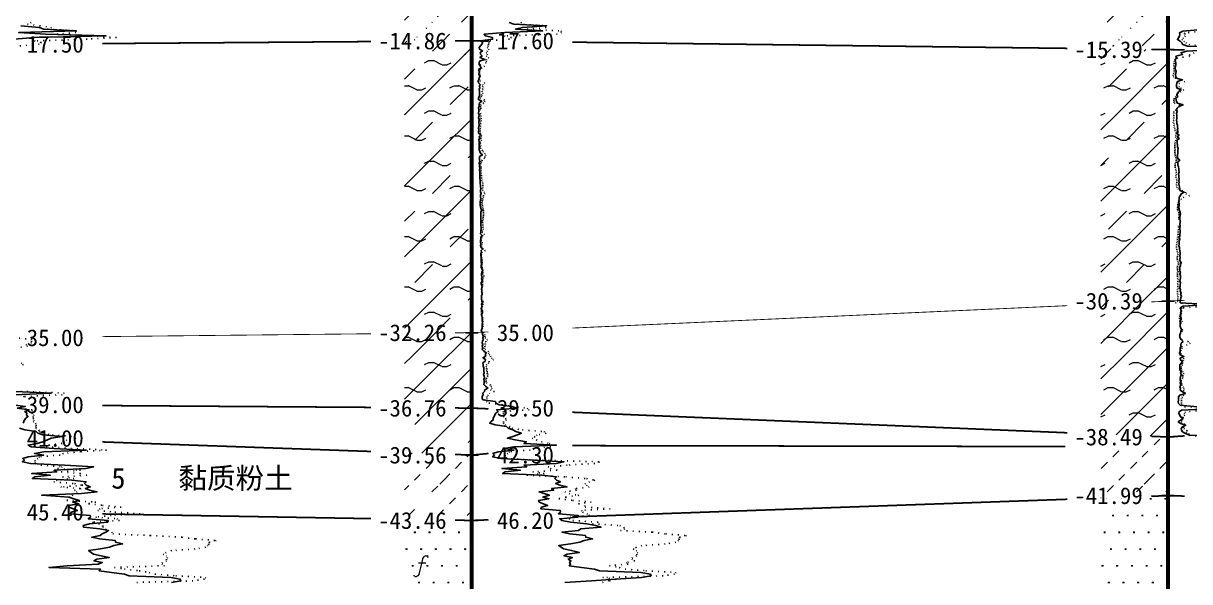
# Model space of a CAD drawing. Extents: x -37 to 3540, y -1485 to 297.
# Drawn here: x 1451.9 to 1591, y -1069.9 to -1003.3 of the extents above; entities that cross this region are included whole.
import ezdxf
from ezdxf.enums import TextEntityAlignment as Align

# ---------------------------------------------------------------- set-up
doc = ezdxf.new("R2010")
doc.units = 0
doc.linetypes.add('DOT', pattern=[6.35, 0, -6.35])
for name, color, linetype in [('CURVE', 200, 'CONTINUOUS'), ('HOLE', 41, 'CONTINUOUS'), ('STRATUM', 241, 'CONTINUOUS')]:
    doc.layers.add(name, color=color, linetype=linetype)
doc.layers.add('HATCH', color=7, linetype='CONTINUOUS', lineweight=13)
doc.styles.add('ST', font='')
doc.styles.get('ST').set_extended_font_data('SimSun')
pattern_1 = [(45, (1459.3464, -1188), (-7e-07, 6.99998), [1.97196, -7.92754]), (45, (1462.1593, -1185.171), (-7e-07, 6.99998), [1.99367, -7.90583]), (45, (1464.414, -1182.918), (-7e-07, 6.99998), [1.8136, -8.08588]), (26.565, (1459.3464, -1184.5), (7, 7), [0.0965, -15.55598]), (36.8699, (1460.0464, -1183.8), (7, 7), [0.19775, -34.80225]), (315, (1462.8464, -1181.024), (6.99998, 1e-06), [0.03305, -9.86644]), (26.565, (1462.8464, -1188), (7, 7), [0.14475, -15.50773]), (26.565, (1463.5464, -1187.3), (7, 7), [0.10528, -15.5472]), (90, (1463.8964, -1186.95), (-7, -5e-07), [0.02877, -6.97123]), (26.565, (1464.2464, -1186.6), (7, 7), [0.091, -31.21394]), (36.8699, (1464.9464, -1185.9), (7, 7), [0.1107, -34.8893]), (45, (1465.6464, -1185.2), (-2e-07, 6.99998), [0.10911, -9.79038]), (315, (1466.2605, -1184.452), (6.99998, 1e-06), [0.03305, -9.86644]), (36.8699, (1460.7464, -1183.1), (7, 7), [0.10224, -34.89776]), (53.1301, (1461.4464, -1182.4), (14, 21), [0.13438, -34.86562]), (53.1301, (1462.1464, -1181.7), (14, 21), [0.12625, -34.87375])]
pattern_2 = [(45, (1459.3464, -1188), (-4.24264, 4.24264), [10, 0]), (45, (1460.4074, -1191.182), (-2.12132, 6.36396), [3, -3]), (26.565, (1460.4205, -1188.2536), (5.999823, 5.999812), [0.567, -12.849]), (0, (1459.8535, -1188.2536), (0, 6), [0.567, -5.433]), (26.565, (1457.765, -1188), (5.999823, 5.999812), [0.567, -12.849]), (0, (1458.272, -1187.7464), (0, 6), [0.567, -5.433]), (153.435, (1459.8535, -1188.2536), (-5.999818, -5e-06), [1.134, -12.2826]), (26.565, (1463.4205, -1185.2536), (5.999823, 5.999812), [0.567, -12.849]), (0, (1462.8535, -1185.2536), (0, 6), [0.567, -5.433]), (26.565, (1460.765, -1185), (5.999823, 5.999812), [0.567, -12.849]), (0, (1461.272, -1184.7464), (0, 6), [0.567, -5.433]), (153.435, (1462.8535, -1185.2536), (-5.999818, -5e-06), [1.134, -12.2826])]
pattern_3 = [(45, (1459.3464, -1188), (-2.12132, 2.12132), [10, 0]), (26.565, (1460.4205, -1188.2536), (5.999823, 5.999812), [0.567, -12.849]), (0, (1459.8535, -1188.2536), (0, 6), [0.567, -5.433]), (26.565, (1457.765, -1188), (5.999823, 5.999812), [0.567, -12.849]), (0, (1458.272, -1187.7464), (0, 6), [0.567, -5.433]), (153.435, (1459.8535, -1188.2536), (-5.999818, -5e-06), [1.134, -12.2826]), (26.565, (1463.4205, -1185.2536), (5.999823, 5.999812), [0.567, -12.849]), (0, (1462.8535, -1185.2536), (0, 6), [0.567, -5.433]), (26.565, (1460.765, -1185), (5.999823, 5.999812), [0.567, -12.849]), (0, (1461.272, -1184.7464), (0, 6), [0.567, -5.433]), (153.435, (1462.8535, -1185.2536), (-5.999818, -5e-06), [1.134, -12.2826])]
pattern_4 = [(45, (1459.3464, -1188), (-6e-07, 6.99998), [0.9473, -8.9522]), (45, (1460.7464, -1186.6), (-6e-07, 6.99998), [0.9869, -8.9126]), (45, (1462.1464, -1185.2), (-6e-07, 6.99998), [1.06018, -8.83931]), (45, (1463.5464, -1183.8), (-6e-07, 6.99998), [0.94918, -8.95032]), (45, (1464.9464, -1182.4), (-6e-07, 6.99998), [1.0365, -8.863]), (45, (1462.8464, -1188), (-6e-07, 6.99998), [1.01335, -8.88615]), (45, (1464.2464, -1186.6), (-6e-07, 6.99998), [1.07896, -12.12037]), (45, (1465.6464, -1185.2), (-6e-07, 6.99998), [0.99882, -8.90067]), (45, (1460.0464, -1183.8), (-4e-07, 6.99998), [1.05533, -8.84416]), (45, (1461.4464, -1182.4), (-4e-07, 6.99998), [1.0365, -8.863])]
pattern_5 = [(82.875, (1458.5118, -1189.206), (0.000369, 10.0001764), [0.0893, -80.5337]), (143.13, (1458.6128, -1189.2818), (-29.999964, 20.000054), [0.12627, -49.87373]), (172.875, (1458.79, -1189.304), (-70.000246, 9.99966), [0.17857, -80.44443]), (206.565, (1458.9685, -1189.2147), (-9.9997, -9.99969), [0.19954, -22.16046]), (243.435, (1459.0577, -1189.0363), (9e-06, -9.9997), [0.19954, -22.16146]), (255.964, (1459.147, -1188.679), (-0.0002, -9.9995), [0.36813, -40.86287]), (255.964, (1459.457, -1187.439), (-0.0002, -9.9995), [1.2784, -39.9526]), (255.964, (1459.5255, -1187.165), (-0.0002, -9.9995), [0.28235, -40.94865]), (216.87, (1459.7158, -1186.9108), (-9.999982, -10.000018), [0.12627, -49.87373]), (243.435, (1459.6147, -1186.9865), (9e-06, -9.9997), [0.19954, -22.16146]), (206.565, (1459.894, -1186.8215), (-9.9997, -9.99969), [0.19954, -22.16046]), (172.875, (1460.0714, -1186.8437), (-70.000246, 9.99966), [0.17857, -80.44443]), (143.13, (1460.1724, -1186.9194), (-29.999964, 20.000054), [0.12627, -49.87373]), (82.875, (1460.1614, -1187.008), (0.000369, 10.0001764), [0.0893, -80.5337]), (0, (1459.017, -1187.66), (0, 10), [0.89286, -9.10714]), (0, (1459.3714, -1188), (1, 2), [0, -1.75]), (0, (1459.3464, -1187.975), (1, 2), [0, -1.75]), (0, (1459.3464, -1188), (1, 2), [0, -1.75]), (0, (1459.3214, -1188), (1, 2), [0, -1.75]), (0, (1459.3464, -1188.025), (1, 2), [0, -1.75])]

msp = doc.modelspace()

# ---------------------------------------------------------------- hatches: boundary and pattern name
at = {"layer": 'HATCH'}
h = msp.add_hatch(dxfattribs=at)
h.set_pattern_fill('SZFT', color=52, style=0)
h.set_pattern_definition(pattern_1)
h.paths.add_polyline_path([(1505.39, -997.8), (1497.39, -997.85), (1497.39, -1005.45), (1505.39, -1005.4)])
h.paths.add_polyline_path([(1493.32, -1006.88), (1502.88, -1006.88), (1502.88, -1003.95), (1493.32, -1003.95)], flags=9)
h.paths.add_polyline_path([(1493.32, -999.28), (1502.88, -999.28), (1502.88, -996.35), (1493.32, -996.35)], flags=9)
h = msp.add_hatch(dxfattribs=at)
h.set_pattern_fill('SZFT', color=52, style=0)
h.set_pattern_definition(pattern_1)
h.paths.add_polyline_path([(1588.41, -1000.24), (1580.41, -1000), (1580.41, -1006.34), (1588.41, -1006.44)])
h.paths.add_polyline_path([(1576.34, -1007.93), (1585.9, -1007.93), (1585.9, -1005), (1576.34, -1005)], flags=9)
h.paths.add_polyline_path([(1576.34, -1001.73), (1585.9, -1001.73), (1585.9, -998.8), (1576.34, -998.8)], flags=9)
h = msp.add_hatch(dxfattribs=at)
h.set_pattern_fill('YNFNT', color=251, style=0)
h.set_pattern_definition(pattern_2)
h.paths.add_polyline_path([(1505.39, -1005.4), (1497.39, -1005.45), (1497.39, -1040.28), (1505.39, -1040.2)])
h.paths.add_polyline_path([(1493.32, -1041.68), (1502.88, -1041.68), (1502.88, -1038.75), (1493.32, -1038.75)], flags=9)
h.paths.add_polyline_path([(1493.32, -1006.88), (1502.88, -1006.88), (1502.88, -1003.95), (1493.32, -1003.95)], flags=9)
h = msp.add_hatch(dxfattribs=at)
h.set_pattern_fill('YNFNT', color=251, style=0)
h.set_pattern_definition(pattern_2)
h.paths.add_polyline_path([(1588.41, -1006.44), (1580.41, -1006.34), (1580.41, -1036.8), (1588.41, -1036.44)])
h.paths.add_polyline_path([(1576.34, -1037.93), (1585.9, -1037.93), (1585.9, -1035), (1576.34, -1035)], flags=9)
h.paths.add_polyline_path([(1576.34, -1007.93), (1585.9, -1007.93), (1585.9, -1005), (1576.34, -1005)], flags=9)
h = msp.add_hatch(dxfattribs=at)
h.set_pattern_fill('YNNT', color=251, style=0)
h.set_pattern_definition(pattern_3)
h.paths.add_polyline_path([(1588.41, -1036.44), (1580.41, -1036.8), (1580.41, -1052.31), (1588.41, -1052.64)])
h.paths.add_polyline_path([(1576.34, -1054.13), (1585.9, -1054.13), (1585.9, -1051.2), (1576.34, -1051.2)], flags=9)
h.paths.add_polyline_path([(1576.34, -1037.93), (1585.9, -1037.93), (1585.9, -1035), (1576.34, -1035)], flags=9)
h = msp.add_hatch(dxfattribs=at)
h.set_pattern_fill('YNNT', color=251, style=0)
h.set_pattern_definition(pattern_3)
h.paths.add_polyline_path([(1505.39, -1040.2), (1497.39, -1040.28), (1497.39, -1049.14), (1505.39, -1049.2)])
h.paths.add_polyline_path([(1493.32, -1050.68), (1502.88, -1050.68), (1502.88, -1047.75), (1493.32, -1047.75)], flags=9)
h.paths.add_polyline_path([(1493.32, -1041.68), (1502.88, -1041.68), (1502.88, -1038.75), (1493.32, -1038.75)], flags=9)
h = msp.add_hatch(dxfattribs=at)
h.set_pattern_fill('FZNT', color=32, style=0)
h.set_pattern_definition([(45, (1459.3464, -1188), (-4.24264, 4.24264), [10, 0]), (45, (1460.4074, -1191.182), (-2.12132, 6.36396), [3, -3])])
h.paths.add_polyline_path([(1505.39, -1049.2), (1497.39, -1049.14), (1497.39, -1054.51), (1505.39, -1054.8)])
h.paths.add_polyline_path([(1493.32, -1056.28), (1502.88, -1056.28), (1502.88, -1053.35), (1493.32, -1053.35)], flags=9)
h.paths.add_polyline_path([(1493.32, -1050.68), (1502.88, -1050.68), (1502.88, -1047.75), (1493.32, -1047.75)], flags=9)
h = msp.add_hatch(dxfattribs=at)
h.set_pattern_fill('NZFT', color=52, style=0)
h.set_pattern_definition(pattern_4)
h.paths.add_polyline_path([(1588.41, -1052.64), (1580.41, -1052.31), (1580.41, -1059.92), (1588.41, -1059.64)])
h.paths.add_polyline_path([(1576.34, -1061.13), (1585.9, -1061.13), (1585.9, -1058.2), (1576.34, -1058.2)], flags=9)
h.paths.add_polyline_path([(1576.34, -1054.13), (1585.9, -1054.13), (1585.9, -1051.2), (1576.34, -1051.2)], flags=9)
h = msp.add_hatch(dxfattribs=at)
h.set_pattern_fill('NZFT', color=52, style=0)
h.set_pattern_definition(pattern_4)
h.paths.add_polyline_path([(1505.39, -1054.8), (1497.39, -1054.51), (1497.39, -1062.45), (1505.39, -1062.6)])
h.paths.add_polyline_path([(1493.32, -1064.08), (1502.88, -1064.08), (1502.88, -1061.15), (1493.32, -1061.15)], flags=9)
h.paths.add_polyline_path([(1493.32, -1056.28), (1502.88, -1056.28), (1502.88, -1053.35), (1493.32, -1053.35)], flags=9)
h = msp.add_hatch(dxfattribs=at)
h.set_pattern_fill('FS', color=142, style=0)
h.set_pattern_definition(pattern_5)
h.paths.add_polyline_path([(1588.41, -1059.64), (1580.41, -1059.92), (1580.41, -1073.73), (1588.41, -1073.04)])
h.paths.add_polyline_path([(1576.34, -1074.53), (1585.9, -1074.53), (1585.9, -1071.6), (1576.34, -1071.6)], flags=9)
h.paths.add_polyline_path([(1576.34, -1061.13), (1585.9, -1061.13), (1585.9, -1058.2), (1576.34, -1058.2)], flags=9)
h = msp.add_hatch(dxfattribs=at)
h.set_pattern_fill('FS', color=142, style=0)
h.set_pattern_definition(pattern_5)
h.paths.add_polyline_path([(1505.39, -1062.6), (1497.39, -1062.45), (1497.39, -1080.31), (1505.39, -1080.2)])
h.paths.add_polyline_path([(1493.32, -1081.68), (1502.88, -1081.68), (1502.88, -1078.75), (1493.32, -1078.75)], flags=9)
h.paths.add_polyline_path([(1493.32, -1064.08), (1502.88, -1064.08), (1502.88, -1061.15), (1493.32, -1061.15)], flags=9)

# ---------------------------------------------------------------- linework, layer by layer
at = {"layer": 'CURVE', "color": 30, "linetype": 'Continuous'}
for points in [[(1451.62, -1003.6), (1453.8, -1003.8), (1454.35, -1004), (1458.25, -1004.2), (1451.38, -1004.4), (1454.56, -1004.6), (1461.79, -1004.8), (1453.27, -1005), (1450.81, -1005.2)], [(1509.86, -1003.2), (1510.41, -1003.4), (1514.31, -1003.6), (1511.44, -1003.8), (1510.62, -1004), (1513.85, -1004.2), (1509.33, -1004.4), (1506.87, -1004.6), (1507.03, -1004.8), (1507.86, -1005), (1507.88, -1005.2), (1506.45, -1005.4), (1506.71, -1005.6), (1506.58, -1005.8), (1506.44, -1006), (1506.26, -1006.2), (1506.33, -1006.4), (1506.68, -1006.6), (1506.4, -1006.8), (1506.45, -1007), (1506.62, -1007.2), (1506.36, -1007.4), (1506.96, -1007.6), (1506.33, -1007.8), (1506.29, -1008), (1506.26, -1008.2), (1506.43, -1008.4), (1506.48, -1008.6), (1506.21, -1008.8), (1506.29, -1009), (1506.29, -1009.2), (1506.22, -1009.4), (1506.4, -1009.6), (1506.26, -1009.8), (1506.22, -1010), (1506.17, -1010.2), (1506.19, -1010.4), (1506.38, -1010.6), (1506.3, -1010.8), (1506.36, -1011), (1506.26, -1011.2), (1506.3, -1011.4), (1506.33, -1011.6), (1506.3, -1011.8), (1506.33, -1012), (1506.21, -1012.2), (1506.19, -1012.4), (1506.58, -1012.6), (1506.31, -1012.8), (1506.26, -1013), (1506.29, -1013.2), (1506.2, -1013.4), (1506.24, -1013.6), (1506.22, -1013.8), (1506.21, -1014), (1506.28, -1014.2), (1506.22, -1014.4), (1506.2, -1014.6), (1506.33, -1014.8), (1506.22, -1015), (1506.24, -1015.2), (1506.26, -1015.4), (1506.22, -1015.6), (1506.2, -1015.8), (1506.25, -1016), (1506.2, -1016.2), (1506.19, -1016.4), (1506.46, -1016.6), (1506.26, -1016.8), (1506.36, -1017), (1506.23, -1017.2), (1506.26, -1017.4), (1506.27, -1017.6), (1506.26, -1017.8), (1506.26, -1018), (1506.29, -1018.2), (1506.27, -1018.4), (1506.36, -1018.6), (1506.44, -1018.8), (1506.66, -1019), (1506.33, -1019.2), (1506.3, -1019.4), (1506.33, -1019.6), (1506.35, -1019.8), (1506.26, -1020), (1506.31, -1020.2), (1506.32, -1020.4), (1506.36, -1020.6), (1506.31, -1020.8), (1506.35, -1021), (1506.35, -1021.2), (1506.36, -1021.4), (1506.36, -1021.6), (1506.36, -1021.8), (1506.39, -1022), (1506.41, -1022.2), (1506.39, -1022.4), (1506.42, -1022.6), (1506.43, -1022.8), (1506.49, -1023), (1506.43, -1023.2), (1506.42, -1023.4), (1506.53, -1023.6), (1506.45, -1023.8), (1506.44, -1024), (1506.49, -1024.2), (1506.42, -1024.4), (1506.39, -1024.6), (1506.41, -1024.8), (1506.38, -1025), (1506.45, -1025.2), (1506.48, -1025.4), (1506.61, -1025.6), (1506.48, -1025.8), (1506.49, -1026), (1506.49, -1026.2), (1506.48, -1026.4), (1506.49, -1026.6), (1506.49, -1026.8), (1506.49, -1027), (1506.47, -1027.2), (1506.48, -1027.4), (1506.5, -1027.6), (1506.53, -1027.8), (1506.49, -1028), (1506.48, -1028.2), (1506.45, -1028.4), (1506.63, -1028.6), (1506.49, -1028.8), (1506.48, -1029), (1506.44, -1029.2), (1506.43, -1029.4), (1506.48, -1029.6), (1506.42, -1029.8), (1506.47, -1030), (1506.71, -1030.2), (1506.53, -1030.4), (1506.55, -1030.6), (1506.49, -1030.8), (1506.49, -1031), (1506.52, -1031.2), (1506.52, -1031.4), (1506.52, -1031.6), (1506.5, -1031.8), (1506.57, -1032), (1506.51, -1032.2), (1506.52, -1032.4), (1506.61, -1032.6), (1506.71, -1032.8), (1506.61, -1033), (1506.56, -1033.2), (1506.57, -1033.4), (1506.62, -1033.6), (1506.57, -1033.8), (1506.66, -1034), (1506.53, -1034.2), (1506.51, -1034.4), (1506.62, -1034.6), (1506.58, -1034.8), (1506.57, -1035), (1506.61, -1035.2), (1506.59, -1035.4), (1506.62, -1035.6), (1506.56, -1035.8), (1506.54, -1036), (1506.54, -1036.2), (1506.59, -1036.4), (1506.68, -1036.6), (1506.57, -1036.8), (1506.58, -1037), (1506.58, -1037.2), (1506.52, -1037.4), (1506.67, -1037.6), (1506.66, -1037.8), (1506.59, -1038), (1506.61, -1038.2), (1506.64, -1038.4), (1506.63, -1038.6), (1506.65, -1038.8), (1506.66, -1039), (1506.65, -1039.2), (1506.63, -1039.4), (1506.65, -1039.6), (1506.58, -1039.8), (1506.52, -1040), (1506.65, -1040.2), (1506.67, -1040.4), (1506.8, -1040.6), (1506.73, -1040.8), (1506.77, -1041), (1506.68, -1041.2), (1506.63, -1041.4), (1506.7, -1041.6), (1506.64, -1041.8), (1506.7, -1042), (1506.62, -1042.2), (1506.84, -1042.4), (1507.12, -1042.6), (1507.01, -1042.8), (1507.06, -1043), (1506.72, -1043.2), (1507.02, -1043.4), (1506.98, -1043.6), (1506.72, -1043.8), (1506.76, -1044), (1506.77, -1044.2), (1506.85, -1044.4), (1506.84, -1044.6), (1506.85, -1044.8), (1506.89, -1045), (1506.81, -1045.2), (1506.87, -1045.4), (1506.92, -1045.6), (1506.85, -1045.8), (1506.86, -1046), (1506.89, -1046.2), (1506.82, -1046.4), (1507.05, -1046.6), (1507.32, -1046.8), (1506.96, -1047), (1506.9, -1047.2), (1506.71, -1047.4), (1506.77, -1047.6), (1506.65, -1047.8), (1506.64, -1048), (1506.73, -1048.2), (1508.22, -1048.4), (1508.26, -1048.6), (1508.67, -1048.8), (1510.16, -1049), (1510.8, -1049.2), (1508.36, -1049.4), (1508.53, -1049.6), (1508.28, -1049.8), (1508.13, -1050), (1508.06, -1050.2), (1507.95, -1050.4), (1507.96, -1050.6), (1507.7, -1050.8), (1507.54, -1051), (1508.18, -1051.2), (1509.53, -1051.4), (1509.72, -1051.6), (1510.3, -1051.8), (1510.63, -1052), (1511.32, -1052.2), (1510.85, -1052.4), (1510.31, -1052.6), (1509.65, -1052.8), (1510.55, -1053), (1511.92, -1053.2), (1511.61, -1053.4), (1515.49, -1053.6), (1510.43, -1053.8), (1509.31, -1054), (1510.42, -1054.2), (1508.56, -1054.4), (1507.92, -1054.6), (1508.11, -1054.8), (1507.87, -1055), (1508.85, -1055.2), (1512.89, -1055.4), (1516.38, -1055.6), (1515.45, -1055.8), (1511.64, -1056), (1511.96, -1056.2), (1508.99, -1056.4), (1511.2, -1056.6), (1509.36, -1056.8), (1509.07, -1057), (1513.76, -1057.2), (1515.48, -1057.4), (1515.28, -1057.6), (1515.48, -1057.8), (1515.97, -1058), (1515.38, -1058.2), (1515.89, -1058.4), (1516.77, -1058.6), (1514.92, -1058.8), (1515.17, -1059), (1513.42, -1059.2), (1514.02, -1059.4), (1514.65, -1059.6), (1513.88, -1059.8), (1514.59, -1060), (1513.37, -1060.2), (1513.44, -1060.4), (1513.94, -1060.6), (1514.43, -1060.8), (1513.7, -1061), (1513.62, -1061.2), (1515.95, -1061.4), (1515.99, -1061.6), (1515.72, -1061.8), (1518.09, -1062), (1518.07, -1062.2), (1515.89, -1062.4), (1516.12, -1062.6), (1517.16, -1062.8), (1519.1, -1063), (1520.15, -1063.2), (1520.82, -1063.4), (1518.4, -1063.6), (1518.13, -1063.8), (1516.15, -1064), (1517.08, -1064.2), (1518.95, -1064.4), (1518.98, -1064.6), (1519.81, -1064.8), (1518.79, -1065), (1518.27, -1065.2), (1517.18, -1065.4), (1515.76, -1065.6), (1516.06, -1065.8), (1516.34, -1066), (1517.28, -1066.2), (1518.23, -1066.4), (1516.76, -1066.6), (1516.39, -1066.8), (1517.4, -1067), (1516.9, -1067.2), (1517.22, -1067.4), (1517.06, -1067.6), (1517.18, -1067.8), (1517.02, -1068), (1518.49, -1068.2), (1520.03, -1068.4), (1520.62, -1068.6), (1525.57, -1068.8), (1526.7, -1069), (1526.77, -1069.2), (1525.65, -1069.4), (1522.55, -1069.6), (1519.68, -1069.8), (1516.48, -1070)], [(1592.43, -1004.04), (1590.17, -1004.24), (1589.77, -1004.44), (1589.82, -1004.64), (1589.8, -1004.84), (1589.68, -1005.04), (1589.53, -1005.24), (1589.87, -1005.44), (1590.07, -1005.64), (1590.17, -1005.84), (1590.75, -1006.04), (1596.54, -1006.24)], [(1594.17, -1006.44), (1590.65, -1006.64), (1589.96, -1006.84), (1590.16, -1007.04), (1589.35, -1007.24), (1589.43, -1007.44), (1589.25, -1007.64), (1589.3, -1007.84), (1589.35, -1008.04), (1589.36, -1008.24), (1589.31, -1008.44), (1589.27, -1008.64), (1589.3, -1008.84), (1589.38, -1009.04), (1589.33, -1009.24), (1589.31, -1009.44), (1589.36, -1009.64), (1589.44, -1009.84), (1590.09, -1010.04), (1589.56, -1010.24), (1589.46, -1010.44), (1589.41, -1010.64), (1589.41, -1010.84), (1589.51, -1011.04), (1589.97, -1011.24), (1589.71, -1011.44), (1589.54, -1011.64), (1589.46, -1011.84), (1589.57, -1012.04), (1589.36, -1012.24), (1589.38, -1012.44), (1589.44, -1012.64), (1589.53, -1012.84), (1590.21, -1013.04), (1589.72, -1013.24), (1589.52, -1013.44), (1589.41, -1013.64), (1589.5, -1013.84), (1589.43, -1014.04), (1589.48, -1014.24), (1589.47, -1014.44), (1589.47, -1014.64), (1589.42, -1014.84), (1589.46, -1015.04), (1589.45, -1015.24), (1589.54, -1015.44), (1589.54, -1015.64), (1589.57, -1015.84), (1589.51, -1016.04), (1589.61, -1016.24), (1589.47, -1016.44), (1589.73, -1016.64), (1589.49, -1016.84), (1589.75, -1017.04), (1589.52, -1017.24), (1589.5, -1017.44), (1589.52, -1017.64), (1589.56, -1017.84), (1589.56, -1018.04), (1589.61, -1018.24), (1589.6, -1018.44), (1589.58, -1018.64), (1589.6, -1018.84), (1589.56, -1019.04), (1589.54, -1019.24), (1589.57, -1019.44), (1589.81, -1019.64), (1589.58, -1019.84), (1589.59, -1020.04), (1589.6, -1020.24), (1589.65, -1020.44), (1589.69, -1020.64), (1589.7, -1020.84), (1589.76, -1021.04), (1589.68, -1021.24), (1589.71, -1021.44), (1589.71, -1021.64), (1589.73, -1021.84), (1589.72, -1022.04), (1589.75, -1022.24), (1589.72, -1022.44), (1589.74, -1022.64), (1589.77, -1022.84), (1589.82, -1023.04), (1589.84, -1023.24), (1590.34, -1023.44), (1589.97, -1023.64), (1589.9, -1023.84), (1589.75, -1024.04), (1589.75, -1024.24), (1589.71, -1024.44), (1589.72, -1024.64), (1589.75, -1024.84), (1589.76, -1025.04), (1589.72, -1025.24), (1589.75, -1025.44), (1589.78, -1025.64), (1589.85, -1025.84), (1589.9, -1026.04), (1589.85, -1026.24), (1589.81, -1026.44), (1589.81, -1026.64), (1589.86, -1026.84), (1589.86, -1027.04), (1589.82, -1027.24), (1589.85, -1027.44), (1589.83, -1027.64), (1589.84, -1027.84), (1589.85, -1028.04), (1589.85, -1028.24), (1589.81, -1028.44), (1589.82, -1028.64), (1589.76, -1028.84), (1589.82, -1029.04), (1589.76, -1029.24), (1589.74, -1029.44), (1589.76, -1029.64), (1589.72, -1029.84), (1589.8, -1030.04), (1589.8, -1030.24), (1589.84, -1030.44), (1589.86, -1030.64), (1589.85, -1030.84), (1589.81, -1031.04), (1589.88, -1031.24), (1589.83, -1031.44), (1589.83, -1031.64), (1589.99, -1031.84), (1589.9, -1032.04), (1589.89, -1032.24), (1589.8, -1032.44), (1589.81, -1032.64), (1589.84, -1032.84), (1589.9, -1033.04), (1589.82, -1033.24), (1589.89, -1033.44), (1589.89, -1033.64), (1589.85, -1033.84), (1589.84, -1034.04), (1589.89, -1034.24), (1589.85, -1034.44), (1589.85, -1034.64), (1589.79, -1034.84), (1589.91, -1035.04), (1589.88, -1035.24), (1589.97, -1035.44), (1589.91, -1035.64), (1590.01, -1035.84), (1589.96, -1036.04), (1589.92, -1036.24), (1589.86, -1036.44), (1589.87, -1036.64), (1593.31, -1036.84), (1590.22, -1037.04), (1589.87, -1037.24), (1589.94, -1037.44), (1590.03, -1037.64), (1589.89, -1037.84), (1589.94, -1038.04), (1589.85, -1038.24), (1589.98, -1038.44), (1589.97, -1038.64), (1589.82, -1038.84), (1589.95, -1039.04), (1589.86, -1039.24), (1589.87, -1039.44), (1589.9, -1039.64), (1590.07, -1039.84), (1589.96, -1040.04), (1589.92, -1040.24), (1589.81, -1040.44), (1589.81, -1040.64), (1589.85, -1040.84), (1590.04, -1041.04), (1590.21, -1041.24), (1590, -1041.44), (1589.94, -1041.64), (1589.93, -1041.84), (1589.85, -1042.04), (1589.88, -1042.24), (1589.85, -1042.44), (1589.8, -1042.64), (1589.85, -1042.84), (1590.32, -1043.04), (1589.88, -1043.24), (1589.89, -1043.44), (1590.13, -1043.64), (1589.99, -1043.84), (1589.82, -1044.04), (1589.81, -1044.24), (1589.83, -1044.44), (1589.82, -1044.64), (1589.99, -1044.84), (1589.91, -1045.04), (1590.01, -1045.24), (1589.89, -1045.44), (1589.86, -1045.64), (1589.87, -1045.84), (1589.93, -1046.04), (1589.87, -1046.24), (1589.95, -1046.44), (1589.84, -1046.64), (1589.9, -1046.84), (1589.87, -1047.04), (1590.13, -1047.24), (1590.49, -1047.44), (1589.82, -1047.64), (1589.67, -1047.84), (1589.67, -1048.04), (1589.66, -1048.24), (1589.63, -1048.44), (1589.65, -1048.64), (1589.87, -1048.84), (1591.88, -1049.04)], [(1450.99, -1047.2), (1455.26, -1047.4), (1450.9, -1047.6)], [(1450.67, -1048.8), (1452.16, -1049), (1451.2, -1049.2), (1452.61, -1049.4), (1452.1, -1049.6), (1452.34, -1049.8), (1452.3, -1050), (1452.47, -1050.2), (1452.22, -1050.4), (1452.07, -1050.6), (1452, -1050.8), (1451.89, -1051)], [(1594.04, -1049.24), (1590.04, -1049.44), (1589.76, -1049.64), (1589.71, -1049.84), (1589.83, -1050.04), (1589.9, -1050.24), (1590.22, -1050.44), (1589.9, -1050.64), (1589.64, -1050.84), (1589.89, -1051.04), (1590.54, -1051.24), (1590.13, -1051.44), (1590, -1051.64), (1590.01, -1051.84), (1590.16, -1052.04), (1590.51, -1052.24), (1590.99, -1052.44), (1598.83, -1052.64)], [(1451.48, -1051.6), (1452.12, -1051.8), (1453.47, -1052), (1453.66, -1052.2), (1454.24, -1052.4), (1456.57, -1052.6), (1455.26, -1052.8), (1454.79, -1053), (1454.25, -1053.2), (1453.59, -1053.4), (1452.49, -1053.6), (1452.86, -1053.8), (1455.55, -1054), (1459.43, -1054.2), (1454.37, -1054.4), (1453.25, -1054.6), (1454.36, -1054.8), (1452.5, -1055), (1451.86, -1055.2), (1452.05, -1055.4), (1451.81, -1055.6), (1452.79, -1055.8), (1456.83, -1056), (1460.32, -1056.2), (1459.39, -1056.4), (1455.58, -1056.6), (1455.9, -1056.8), (1452.93, -1057), (1455.14, -1057.2), (1453.3, -1057.4), (1453.01, -1057.6), (1457.7, -1057.8), (1459.42, -1058), (1459.22, -1058.2), (1459.42, -1058.4), (1459.91, -1058.6), (1459.32, -1058.8), (1459.83, -1059), (1460.71, -1059.2), (1458.86, -1059.4), (1454.11, -1059.6), (1457.36, -1059.8), (1457.96, -1060), (1458.59, -1060.2), (1457.82, -1060.4), (1458.53, -1060.6), (1457.31, -1060.8), (1457.38, -1061), (1457.88, -1061.2), (1458.37, -1061.4), (1457.64, -1061.6), (1457.56, -1061.8), (1459.89, -1062), (1459.93, -1062.2), (1459.66, -1062.4), (1462.03, -1062.6), (1462.01, -1062.8), (1459.83, -1063), (1459.06, -1063.2), (1459.1, -1063.4), (1461.04, -1063.6), (1462.09, -1063.8), (1461.76, -1064), (1461.34, -1064.2), (1461.07, -1064.4), (1460.09, -1064.6), (1461.02, -1064.8), (1462.89, -1065), (1462.92, -1065.2), (1463.75, -1065.4), (1462.73, -1065.6), (1462.21, -1065.8), (1461.12, -1066), (1459.7, -1066.2), (1460, -1066.4), (1460.28, -1066.6), (1461.22, -1066.8), (1462.17, -1067), (1460.7, -1067.2), (1460.33, -1067.4), (1461.34, -1067.6), (1460.84, -1067.8), (1457.16, -1068), (1455, -1068.2), (1461.12, -1068.4), (1460.96, -1068.6), (1462.43, -1068.8), (1463.97, -1069), (1464.56, -1069.2), (1469.51, -1069.4), (1470.64, -1069.6), (1470.71, -1069.8), (1469.59, -1070)]]:
    msp.add_lwpolyline(points, dxfattribs=at)
at = {"layer": 'CURVE', "color": 100, "linetype": 'DOT', "ltscale": 0.1}
for points in [[(1452.85, -1003.2), (1452.4, -1003.4), (1453.87, -1003.6), (1455.29, -1003.8), (1454.77, -1004), (1458.18, -1004.2), (1458.19, -1004.4), (1455.96, -1004.6), (1459.99, -1004.8), (1463.05, -1005), (1459.53, -1005.2), (1453.23, -1005.4), (1454.09, -1005.6), (1453.82, -1005.8), (1451.45, -1006)], [(1511.35, -1003.2), (1510.83, -1003.4), (1514.24, -1003.6), (1514.25, -1003.8), (1512.02, -1004), (1516.05, -1004.2), (1516.11, -1004.4), (1515.59, -1004.6), (1509.29, -1004.8), (1510.15, -1005), (1509.88, -1005.2), (1507.51, -1005.4), (1507.44, -1005.6), (1507.4, -1005.8), (1507.37, -1006), (1507.24, -1006.2), (1507.45, -1006.4), (1507.28, -1006.6), (1507.12, -1006.8), (1507.29, -1007), (1507.1, -1007.2), (1507.44, -1007.4), (1507.14, -1007.6), (1507.15, -1007.8), (1507.11, -1008), (1506.4, -1008.2), (1506.93, -1008.4), (1506.62, -1008.6), (1506.46, -1008.8), (1506.35, -1009), (1506.32, -1009.2), (1506.34, -1009.4), (1506.35, -1009.6), (1506.24, -1009.8), (1506.3, -1010), (1506.34, -1010.2), (1506.97, -1010.4), (1506.68, -1010.6), (1506.71, -1010.8), (1506.67, -1011), (1506.76, -1011.2), (1506.58, -1011.4), (1506.74, -1011.6), (1506.58, -1011.8), (1506.57, -1012), (1506.39, -1012.2), (1506.88, -1012.4), (1506.97, -1012.6), (1506.82, -1012.8), (1506.48, -1013), (1506.42, -1013.2), (1506.48, -1013.4), (1506.44, -1013.6), (1506.25, -1013.8), (1506.45, -1014), (1506.47, -1014.2), (1506.44, -1014.4), (1506.5, -1014.6), (1506.51, -1014.8), (1506.45, -1015), (1506.47, -1015.2), (1506.41, -1015.4), (1506.48, -1015.6), (1506.43, -1015.8), (1506.4, -1016), (1506.39, -1016.2), (1506.4, -1016.4), (1506.55, -1016.6), (1506.52, -1016.8), (1506.49, -1017), (1506.56, -1017.2), (1506.42, -1017.4), (1506.39, -1017.6), (1506.48, -1017.8), (1506.39, -1018), (1506.45, -1018.2), (1506.65, -1018.4), (1506.71, -1018.6), (1506.92, -1018.8), (1507.09, -1019), (1506.97, -1019.2), (1506.93, -1019.4), (1506.62, -1019.6), (1506.57, -1019.8), (1506.48, -1020), (1506.36, -1020.2), (1506.52, -1020.4), (1506.5, -1020.6), (1506.51, -1020.8), (1506.46, -1021), (1506.5, -1021.2), (1506.54, -1021.4), (1506.55, -1021.6), (1506.58, -1021.8), (1506.56, -1022), (1506.66, -1022.2), (1506.73, -1022.4), (1506.73, -1022.6), (1506.73, -1022.8), (1506.66, -1023), (1506.69, -1023.2), (1506.85, -1023.4), (1506.96, -1023.6), (1506.79, -1023.8), (1506.81, -1024), (1506.7, -1024.2), (1506.66, -1024.4), (1506.61, -1024.6), (1506.59, -1024.8), (1506.65, -1025), (1506.66, -1025.2), (1506.77, -1025.4), (1506.75, -1025.6), (1506.8, -1025.8), (1506.78, -1026), (1506.79, -1026.2), (1506.77, -1026.4), (1506.76, -1026.6), (1506.69, -1026.8), (1506.68, -1027), (1506.7, -1027.2), (1506.7, -1027.4), (1506.71, -1027.6), (1506.78, -1027.8), (1506.67, -1028), (1506.62, -1028.2), (1506.91, -1028.4), (1506.74, -1028.6), (1506.61, -1028.8), (1506.53, -1029), (1506.5, -1029.2), (1506.67, -1029.4), (1506.61, -1029.6), (1506.59, -1029.8), (1506.49, -1030), (1506.69, -1030.2), (1507.02, -1030.4), (1506.63, -1030.6), (1506.54, -1030.8), (1506.5, -1031), (1506.56, -1031.2), (1506.58, -1031.4), (1506.63, -1031.6), (1506.65, -1031.8), (1506.6, -1032), (1506.6, -1032.2), (1506.62, -1032.4), (1506.67, -1032.6), (1506.67, -1032.8), (1506.73, -1033), (1506.69, -1033.2), (1506.84, -1033.4), (1506.79, -1033.6), (1506.67, -1033.8), (1506.73, -1034), (1506.67, -1034.2), (1506.71, -1034.4), (1506.66, -1034.6), (1506.65, -1034.8), (1506.65, -1035), (1506.57, -1035.2), (1506.66, -1035.4), (1506.62, -1035.6), (1506.56, -1035.8), (1506.58, -1036), (1506.56, -1036.2), (1506.74, -1036.4), (1506.73, -1036.6), (1506.73, -1036.8), (1506.69, -1037), (1506.53, -1037.2), (1506.56, -1037.4), (1506.56, -1037.6), (1506.55, -1037.8), (1506.53, -1038), (1506.57, -1038.2), (1506.77, -1038.4), (1506.67, -1038.6), (1506.7, -1038.8), (1506.69, -1039), (1506.68, -1039.2), (1506.73, -1039.4), (1506.67, -1039.6), (1506.56, -1039.8), (1506.56, -1040), (1506.74, -1040.2), (1506.95, -1040.4), (1506.95, -1040.6), (1506.97, -1040.8), (1507.28, -1041), (1507.09, -1041.2), (1507.01, -1041.4), (1507.04, -1041.6), (1506.95, -1041.8), (1506.92, -1042), (1506.94, -1042.2), (1507.37, -1042.4), (1507.4, -1042.6), (1507.48, -1042.8), (1507.61, -1043), (1507.74, -1043.2), (1507.99, -1043.4), (1507.46, -1043.6), (1507.44, -1043.8), (1507.18, -1044), (1507.09, -1044.2), (1507.19, -1044.4), (1507.14, -1044.6), (1507.22, -1044.8), (1507.25, -1045), (1507.27, -1045.2), (1507.32, -1045.4), (1507.17, -1045.6), (1507.1, -1045.8), (1507.08, -1046), (1507.14, -1046.2), (1507.59, -1046.4), (1507.67, -1046.6), (1507.84, -1046.8), (1507.63, -1047), (1508.09, -1047.2), (1507.56, -1047.4), (1507.37, -1047.6), (1507.22, -1047.8), (1507.24, -1048), (1506.92, -1048.2), (1507.17, -1048.4), (1507.44, -1048.6), (1509.01, -1048.8), (1510.14, -1049), (1512.01, -1049.2), (1512.25, -1049.4), (1509.14, -1049.6), (1509.15, -1049.8), (1509.24, -1050), (1509.16, -1050.2), (1509.42, -1050.4), (1509.52, -1050.6), (1509.19, -1050.8), (1509.18, -1051), (1509.32, -1051.2), (1509.87, -1051.4), (1510.18, -1051.6), (1511.44, -1051.8), (1514.01, -1052), (1514.25, -1052.2), (1513.17, -1052.4), (1512.94, -1052.6), (1512.6, -1052.8), (1513.08, -1053), (1513.7, -1053.2), (1514.63, -1053.4), (1514.88, -1053.6), (1514.81, -1053.8), (1512.76, -1054), (1512.36, -1054.2), (1509.9, -1054.4), (1509.7, -1054.6), (1509.36, -1054.8), (1509.41, -1055), (1509.34, -1055.2), (1513.08, -1055.4), (1520.63, -1055.6), (1520.06, -1055.8), (1516.78, -1056), (1514.5, -1056.2), (1514.76, -1056.4), (1515.57, -1056.6), (1512.67, -1056.8), (1514.01, -1057), (1511.97, -1057.2), (1516.61, -1057.4), (1519.09, -1057.6), (1520.06, -1057.8), (1519.44, -1058), (1518.87, -1058.2), (1519.09, -1058.4), (1519.41, -1058.6), (1517.75, -1058.8), (1517.88, -1059), (1516.49, -1059.2), (1517, -1059.4), (1518.15, -1059.6), (1516.62, -1059.8), (1515.77, -1060), (1517.42, -1060.2), (1519.64, -1060.4), (1518.14, -1060.6), (1518.85, -1060.8), (1518.9, -1061), (1521.91, -1061.2), (1518.46, -1061.4), (1518.61, -1061.6), (1519.13, -1061.8), (1519.44, -1062), (1517.25, -1062.2), (1516.99, -1062.4), (1517.43, -1062.6), (1520.47, -1062.8), (1519.78, -1063), (1523.05, -1063.2), (1523.53, -1063.4), (1523.64, -1063.6), (1523.12, -1063.8), (1526.91, -1064), (1528.52, -1064.2), (1530.99, -1064.4), (1530.18, -1064.6), (1530.12, -1064.8), (1530.03, -1065), (1529.73, -1065.2), (1528.46, -1065.4), (1525.68, -1065.6), (1525.02, -1065.8), (1524.66, -1066), (1525, -1066.2), (1525.18, -1066.4), (1525.06, -1066.6), (1525.07, -1066.8), (1524.57, -1067), (1524.48, -1067.2), (1524.82, -1067.4), (1523.85, -1067.6), (1524.03, -1067.8), (1521.8, -1068), (1522.98, -1068.2), (1523.67, -1068.4), (1526.15, -1068.6), (1529.74, -1068.8), (1529.58, -1069), (1528.21, -1069.2), (1521.02, -1069.4), (1522.63, -1069.6), (1521.78, -1069.8), (1520.91, -1070)], [(1592.39, -1004.24), (1590.41, -1004.44), (1590.37, -1004.64), (1590.5, -1004.84), (1590.26, -1005.04), (1590.07, -1005.24), (1590.31, -1005.44), (1590.53, -1005.64), (1590.88, -1005.84), (1592.8, -1006.04)], [(1591.54, -1006.84), (1591, -1007.04), (1590.99, -1007.24), (1589.6, -1007.44), (1589.23, -1007.64), (1589.17, -1007.84), (1589.16, -1008.04), (1589.1, -1008.24), (1589.15, -1008.44), (1589.13, -1008.64), (1589.16, -1008.84), (1589.16, -1009.04), (1589.11, -1009.24), (1589.03, -1009.44), (1589.03, -1009.64), (1589.22, -1009.84), (1590.11, -1010.04), (1590.43, -1010.24), (1589.78, -1010.44), (1589.38, -1010.64), (1589.7, -1010.84), (1589.92, -1011.04), (1590.3, -1011.24), (1589.94, -1011.44), (1589.62, -1011.64), (1589.45, -1011.84), (1589.34, -1012.04), (1589.16, -1012.24), (1589.12, -1012.44), (1589.12, -1012.64), (1589.19, -1012.84), (1589.82, -1013.04), (1589.78, -1013.24), (1589.5, -1013.44), (1589.34, -1013.64), (1589.12, -1013.84), (1589.09, -1014.04), (1589.13, -1014.24), (1589.11, -1014.44), (1589.08, -1014.64), (1589.11, -1014.84), (1589.03, -1015.04), (1589.14, -1015.24), (1589.12, -1015.44), (1589.16, -1015.64), (1589.22, -1015.84), (1589.21, -1016.04), (1589.4, -1016.24), (1589.39, -1016.44), (1589.37, -1016.64), (1589.27, -1016.84), (1589.51, -1017.04), (1589.33, -1017.24), (1589.26, -1017.44), (1589.22, -1017.64), (1589.22, -1017.84), (1589.23, -1018.04), (1589.26, -1018.24), (1589.23, -1018.44), (1589.24, -1018.64), (1589.23, -1018.84), (1589.27, -1019.04), (1589.36, -1019.24), (1589.43, -1019.44), (1589.42, -1019.64), (1589.38, -1019.84), (1589.28, -1020.04), (1589.25, -1020.24), (1589.25, -1020.44), (1589.32, -1020.64), (1589.37, -1020.84), (1589.4, -1021.04), (1589.42, -1021.24), (1589.34, -1021.44), (1589.33, -1021.64), (1589.43, -1021.84), (1589.47, -1022.04), (1589.48, -1022.24), (1589.44, -1022.44), (1589.43, -1022.64), (1589.47, -1022.84), (1589.58, -1023.04), (1590.05, -1023.24), (1590.5, -1023.44), (1590.54, -1023.64), (1590.98, -1023.84), (1590.32, -1024.04), (1590.02, -1024.24), (1589.78, -1024.44), (1589.67, -1024.64), (1589.58, -1024.84), (1589.58, -1025.04), (1589.58, -1025.24), (1589.55, -1025.44), (1589.55, -1025.64), (1589.71, -1025.84), (1589.74, -1026.04), (1589.75, -1026.24), (1589.71, -1026.44), (1589.67, -1026.64), (1589.89, -1026.84), (1589.86, -1027.04), (1589.84, -1027.24), (1589.68, -1027.44), (1589.69, -1027.64), (1589.68, -1027.84), (1589.64, -1028.04), (1589.62, -1028.24), (1589.62, -1028.44), (1589.62, -1028.64), (1589.56, -1028.84), (1589.55, -1029.04), (1589.53, -1029.24), (1589.5, -1029.44), (1589.45, -1029.64), (1589.42, -1029.84), (1589.42, -1030.04), (1589.46, -1030.24), (1589.49, -1030.44), (1589.55, -1030.64), (1589.62, -1030.84), (1589.55, -1031.04), (1589.52, -1031.24), (1589.52, -1031.44), (1589.57, -1031.64), (1589.66, -1031.84), (1589.66, -1032.04), (1589.55, -1032.24), (1589.53, -1032.44), (1589.52, -1032.64), (1589.63, -1032.84), (1589.56, -1033.04), (1589.55, -1033.24), (1589.54, -1033.44), (1589.56, -1033.64), (1589.63, -1033.84), (1589.59, -1034.04), (1589.56, -1034.24), (1589.59, -1034.44), (1589.58, -1034.64), (1589.62, -1034.84), (1589.56, -1035.04), (1589.55, -1035.24), (1589.55, -1035.44), (1589.55, -1035.64), (1589.62, -1035.84), (1589.58, -1036.04), (1589.6, -1036.24), (1589.59, -1036.44), (1589.3, -1036.64), (1593.5, -1036.84)], [(1593.27, -1037.04), (1590.07, -1037.24), (1589.95, -1037.44), (1589.94, -1037.64), (1590.03, -1037.84), (1589.89, -1038.04), (1589.85, -1038.24), (1589.77, -1038.44), (1589.84, -1038.64), (1590.14, -1038.84), (1589.85, -1039.04), (1589.85, -1039.24), (1589.88, -1039.44), (1589.91, -1039.64), (1590.12, -1039.84), (1590.13, -1040.04), (1589.91, -1040.24), (1589.82, -1040.44), (1589.78, -1040.64), (1589.88, -1040.84), (1590.05, -1041.04), (1590.77, -1041.24), (1591.07, -1041.44), (1590.71, -1041.64), (1590.1, -1041.84), (1590.1, -1042.04), (1589.98, -1042.24), (1589.87, -1042.44), (1589.95, -1042.64), (1589.98, -1042.84), (1590.18, -1043.04), (1590.31, -1043.24), (1590.25, -1043.44), (1590.18, -1043.64), (1590.11, -1043.84), (1590.15, -1044.04), (1589.97, -1044.24), (1589.98, -1044.44), (1590.02, -1044.64), (1590.15, -1044.84), (1590.31, -1045.04), (1590.19, -1045.24), (1590.18, -1045.44), (1590.15, -1045.64), (1589.98, -1045.84), (1589.98, -1046.04), (1590.03, -1046.24), (1590.05, -1046.44), (1590.23, -1046.64), (1590.31, -1046.84), (1590.26, -1047.04), (1590.38, -1047.24), (1590.31, -1047.44), (1590.29, -1047.64), (1590.14, -1047.84), (1590.03, -1048.04), (1590.01, -1048.24), (1590.01, -1048.44), (1590.02, -1048.64), (1590.01, -1048.84), (1590.39, -1049.04), (1593.31, -1049.24)], [(1450.68, -1040.8), (1452.89, -1041), (1452.89, -1041.2), (1452.91, -1041.4), (1452.22, -1041.6), (1452.43, -1041.8), (1451.15, -1042)], [(1451.68, -1043.8), (1451.93, -1044), (1451.4, -1044.2)], [(1451.61, -1047.2), (1456.78, -1047.4), (1456.57, -1047.6), (1452.03, -1047.8), (1451.5, -1048)], [(1451.38, -1049.2), (1452.95, -1049.4), (1453.08, -1049.6), (1452.95, -1049.8), (1453.19, -1050), (1453.08, -1050.2), (1453.09, -1050.4), (1453.18, -1050.6), (1453.1, -1050.8), (1453.36, -1051), (1453.46, -1051.2), (1453.43, -1051.4), (1453.42, -1051.6), (1453.78, -1051.8), (1453.81, -1052), (1454.12, -1052.2), (1455.38, -1052.4), (1457.95, -1052.6), (1458.19, -1052.8), (1457.11, -1053), (1456.88, -1053.2), (1456.54, -1053.4), (1455.02, -1053.6), (1454.64, -1053.8), (1457.57, -1054), (1461.82, -1054.2), (1458.75, -1054.4), (1456.7, -1054.6), (1456.3, -1054.8), (1453.84, -1055), (1453.64, -1055.2), (1453.3, -1055.4), (1453.35, -1055.6), (1453.28, -1055.8), (1454.02, -1056), (1456.57, -1056.2), (1456, -1056.4), (1458.72, -1056.6), (1456.44, -1056.8), (1458.7, -1057), (1459.51, -1057.2), (1456.61, -1057.4), (1457.95, -1057.6), (1455.91, -1057.8), (1455.55, -1058), (1458.03, -1058.2), (1459, -1058.4), (1456.38, -1058.6), (1458.81, -1058.8), (1458.03, -1059), (1458.35, -1059.2), (1457.69, -1059.4), (1457.82, -1059.6), (1457.43, -1059.8), (1457.94, -1060), (1457.09, -1060.2), (1460.56, -1060.4), (1459.71, -1060.6), (1461.36, -1060.8), (1463.58, -1061), (1461.08, -1061.2), (1460.79, -1061.4), (1462.84, -1061.6), (1465.85, -1061.8), (1462.4, -1062), (1460.55, -1062.2), (1463.07, -1062.4), (1463.38, -1062.6), (1460.19, -1062.8), (1460.93, -1063), (1461.37, -1063.2), (1461.41, -1063.4), (1461.72, -1063.6), (1461.99, -1063.8), (1462.47, -1064), (1462.58, -1064.2), (1467.06, -1064.4), (1470.85, -1064.6), (1472.46, -1064.8), (1474.93, -1065), (1474.12, -1065.2), (1474.06, -1065.4), (1473.97, -1065.6), (1473.67, -1065.8), (1472.4, -1066), (1469.62, -1066.2), (1468.96, -1066.4), (1468.6, -1066.6), (1468.94, -1066.8), (1469.12, -1067), (1469, -1067.2), (1469.01, -1067.4), (1468.51, -1067.6), (1468.42, -1067.8), (1468.76, -1068), (1462.79, -1068.2), (1463.97, -1068.4), (1465.74, -1068.6), (1466.92, -1068.8), (1467.61, -1069), (1470.09, -1069.2), (1473.68, -1069.4), (1473.52, -1069.6), (1472.15, -1069.8), (1464.96, -1070)], [(1592.54, -1049.44), (1590.5, -1049.64), (1590.35, -1049.84), (1590.41, -1050.04), (1590.21, -1050.24), (1590.18, -1050.44), (1590.06, -1050.64), (1590, -1050.84), (1590.3, -1051.04), (1590.45, -1051.24), (1590.25, -1051.44), (1590.29, -1051.64), (1590.69, -1051.84), (1590.6, -1052.04), (1590.85, -1052.24), (1590.94, -1052.44), (1592.99, -1052.64)]]:
    msp.add_lwpolyline(points, dxfattribs=at)
at = {"layer": 'HOLE', "linetype": 'Continuous', "const_width": 0.5}
for points in [[(1505.39, -970.2), (1505.39, -1118.9)], [(1588.41, -970.64), (1588.41, -1119.34)]]:
    msp.add_lwpolyline(points, dxfattribs=at)
at = {"layer": 'HOLE', "linetype": 'Continuous'}
for points in [[(1504.64, -1005.4), (1506.14, -1005.4)], [(1587.66, -1006.44), (1589.16, -1006.44)], [(1587.66, -1036.44), (1589.16, -1036.44)], [(1504.64, -1040.2), (1506.14, -1040.2)], [(1504.64, -1049.2), (1506.14, -1049.2)], [(1587.66, -1052.64), (1589.16, -1052.64)], [(1504.64, -1054.8), (1506.14, -1054.8)], [(1587.66, -1059.64), (1589.16, -1059.64)], [(1504.64, -1062.6), (1506.14, -1062.6)]]:
    msp.add_lwpolyline(points, dxfattribs=at)
at = {"layer": 'STRATUM', "linetype": 'Continuous'}
for points, const_width in [([(1461.33, -1005.72), (1477.36, -1005.6), (1493.39, -1005.48)], 0.2), ([(1503.39, -1005.41), (1505.39, -1005.4), (1507.39, -1005.42)], 0.2), ([(1517.39, -1005.55), (1546.9, -1005.92), (1576.41, -1006.29)], 0.2), ([(1586.41, -1006.41), (1588.41, -1006.44), (1590.41, -1006.47)], 0.2), ([(1517.39, -1039.65), (1546.9, -1038.32), (1576.41, -1036.98)], 0.1), ([(1586.41, -1036.53), (1588.41, -1036.44), (1590.41, -1036.34)], 0.1), ([(1461.33, -1040.67), (1477.36, -1040.5), (1493.39, -1040.33)], 0.1), ([(1503.39, -1040.22), (1505.39, -1040.2), (1507.39, -1040.11)], 0.1), ([(1461.33, -1048.89), (1477.36, -1049), (1493.39, -1049.11)], 0.2), ([(1503.39, -1049.18), (1505.39, -1049.2), (1507.39, -1049.28)], 0.2), ([(1517.39, -1049.69), (1546.9, -1050.92), (1576.41, -1052.14)], 0.2), ([(1586.41, -1052.56), (1588.41, -1052.64), (1590.41, -1052.51)], 0.2), ([(1461.33, -1053.23), (1477.36, -1053.8), (1493.39, -1054.37)], 0.2), ([(1517.39, -1053.67), (1517.39, -1053.67), (1576.17, -1053.78)], 0.2), ([(1503.39, -1054.72), (1505.39, -1054.8), (1507.39, -1054.61)], 0.2), ([(1586.41, -1059.71), (1588.41, -1059.64), (1590.41, -1059.69)], 0.2), ([(1517.39, -1062.17), (1546.9, -1061.12), (1576.41, -1060.07)], 0.2), ([(1461.33, -1061.82), (1477.36, -1062.1), (1493.39, -1062.38)], 0.2), ([(1503.39, -1062.56), (1505.39, -1062.6), (1507.39, -1062.52)], 0.2)]:
    msp.add_lwpolyline(points, dxfattribs=dict(at, const_width=const_width))

# ---------------------------------------------------------------- texts
at = {"layer": 'HOLE', "style": 'ST'}
for s, p in [('17.50', (1452.33, -1005.8)), ('17.60', (1508.39, -1005.4)), ('35.00', (1452.33, -1040.8)), ('35.00', (1508.39, -1040.2)), ('39.00', (1452.33, -1048.8)), ('39.50', (1508.39, -1049.2)), ('41.00', (1452.33, -1052.8)), ('42.30', (1508.39, -1054.8)), ('45.40', (1452.33, -1061.6)), ('46.20', (1508.39, -1062.6))]:
    msp.add_text(s, height=2, dxfattribs=at).set_placement(p, align=Align.MIDDLE_LEFT)
for s, p in [('-14.86', (1502.39, -1005.4)), ('-15.39', (1585.41, -1006.44)), ('-30.39', (1585.41, -1036.44)), ('-32.26', (1502.39, -1040.2)), ('-36.76', (1502.39, -1049.2)), ('-38.49', (1585.41, -1052.64)), ('-39.56', (1502.39, -1054.8)), ('-41.99', (1585.41, -1059.64)), ('-43.46', (1502.39, -1062.6))]:
    msp.add_text(s, height=2, dxfattribs=at).set_placement(p, align=Align.MIDDLE_RIGHT)
at = {"layer": 'STRATUM', "style": 'ST'}
for s, p in [('5', (1462.41, -1057.55)), ('黏质粉土', (1470.41, -1057.55))]:
    msp.add_text(s, height=2.5, dxfattribs=at).set_placement(p, align=Align.MIDDLE_LEFT)

doc.saveas('drawing.dxf')
